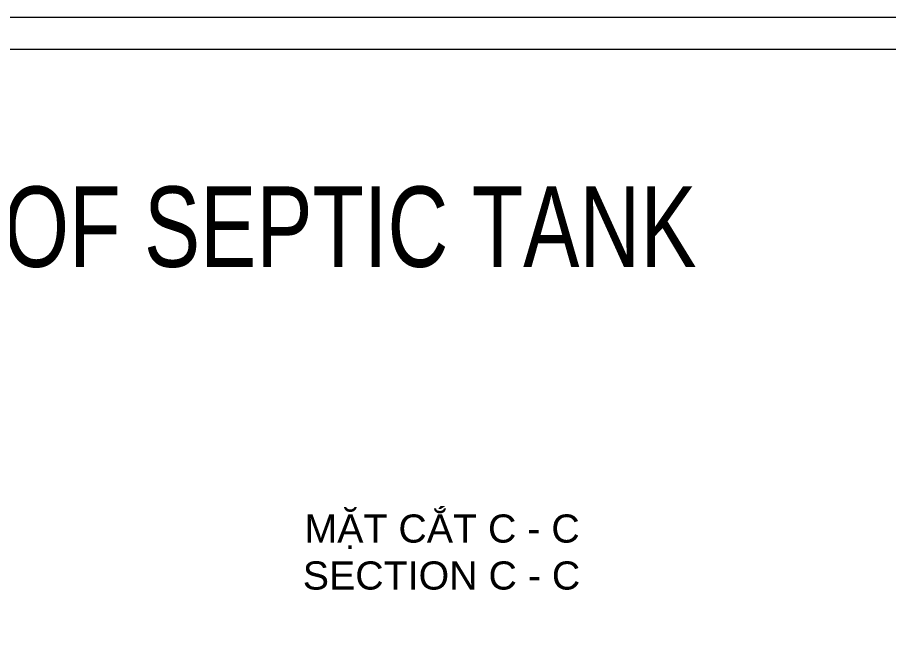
# Model space of a CAD drawing. Header units: millimetres. Extents: x -819040 to 60987, y -269988 to 131461.
# Drawn here: x -120984 to -115569, y -31083 to -27267 of the extents above; entities that cross this region are included whole.
import ezdxf

# ---------------------------------------------------------------- set-up
doc = ezdxf.new("R2010")
doc.units = ezdxf.units.MM
for name, color, linetype, lineweight in [('GHI CHU @ 50', 51, 'Continuous', 9), ('KHUNG GIAY-A2', 7, 'Continuous', 9), ('MO', 254, 'Continuous', 9)]:
    doc.layers.add(name, color=color, linetype=linetype, lineweight=lineweight)
doc.styles.add('arial', font='VnArial-NarrowH.TTF')
doc.styles.add('TCVN-10', font='arial.ttf', dxfattribs={"width": 0.75, "height": 10})

msp = doc.modelspace()

# ---------------------------------------------------------------- linework, layer by layer
at = {"layer": 'KHUNG GIAY-A2'}
for points in [[(-134896.7, -44066.5), (-111136.7, -44066.5), (-111136.7, -27266.5), (-134896.7, -27266.5)], [(-133896.7, -43866.5), (-111336.7, -43866.5), (-111336.7, -27466.5), (-133896.7, -27466.5)]]:
    msp.add_lwpolyline(points, close=True, dxfattribs=at)

# ---------------------------------------------------------------- texts
at = {"layer": 'GHI CHU @ 50', "insert": (-128852.4, -28316.8), "char_height": 500, "width": 13580.775, "attachment_point": 1, "style": 'TCVN-10'}
msp.add_mtext('CHI TIẾT BỂ TỰ HOẠI / DETAIL OF SEPTIC TANK', dxfattribs=at)
at = {"layer": 'MO', "insert": (-119425.8, -30355), "char_height": 175, "width": 2134.777, "attachment_point": 1, "style": 'arial'}
msp.add_mtext('\\pi225.69353,t925.69353;{\\fArial|b0|i0|c0|p34;MẶT CẮT C - C\\P\\pi215.24844,t915.24844;SECTION C - C}', dxfattribs=at)

doc.saveas('drawing.dxf')
